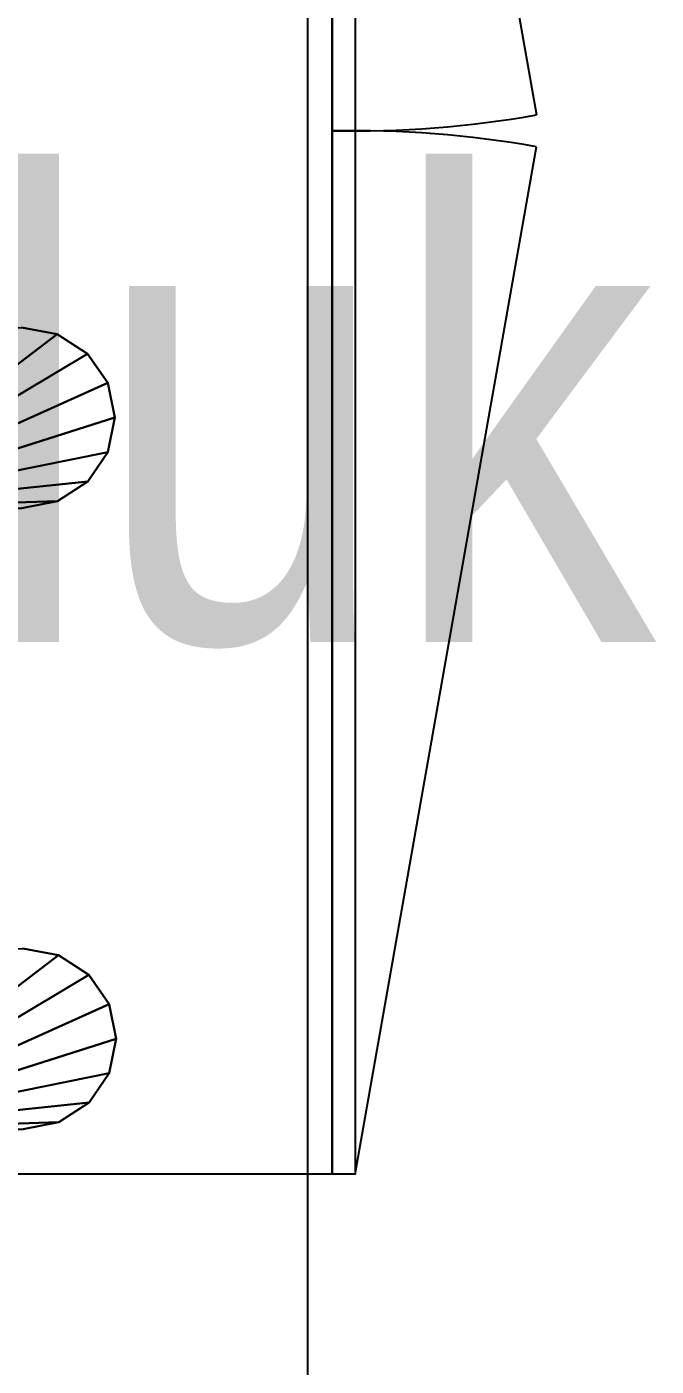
# Model space of a CAD drawing. Header units: millimetres. Extents: x 2562 to 7288, y 778 to 5635.
# Drawn here: x 5870.7 to 5897.8, y 1444.8 to 1502.6 of the extents above; entities that cross this region are included whole.
import ezdxf

# ---------------------------------------------------------------- set-up
doc = ezdxf.new("R2010")
doc.units = ezdxf.units.MM
doc.layers.add('0-gnl-gor3', color=252, linetype='Continuous')
doc.layers.add('2-tef-sabit', color=251, linetype='Continuous')
doc.styles.add('geomim', font='ARIALN.TTF')

# ---------------------------------------------------------------- blocks, each defined once
blk = doc.blocks.new('GRINDER')
at = {"layer": '0-gnl-gor3'}
for p, q in [((-36.02, 24.84, -4.2), (-38.99, 40.23, -4.2)), ((38.99, 40.23, -4.2), (36.02, 24.84, -4.2)), ((-27.57, 11.78, -4.2), (-36.02, 24.84, -4.2)), ((36.02, 24.84, -4.2), (27.57, 11.78, -4.2)), ((-14.92, 3.06, -4.2), (-27.57, 11.78, -4.2)), ((27.57, 11.78, -4.2), (14.92, 3.06, -4.2)), ((0, 0, -4.2), (-14.92, 3.06, -4.2)), ((14.92, 3.06, -4.2), (0, 0, -4.2))]:
    blk.add_line(p, q, dxfattribs=at)
mesh = blk.add_polyface(dxfattribs=at)
corners = [(38.99, 123.55, -4.2), (-38.99, 123.55, -4.2), (-38.99, 40.23, -4.2), (-36.02, 24.84, -4.2), (-27.57, 11.78, -4.2), (-14.92, 3.06, -4.2), (0, 0, -4.2), (14.92, 3.06, -4.2), (27.57, 11.78, -4.2), (36.02, 24.84, -4.2), (38.99, 40.23, -4.2), (38.99, 123.55, -4.2)]
mesh.append_faces([[corners[k] for k in face] for face in [(0, 10, 11)]], dxfattribs={"vtx0": -1})
mesh.append_faces([[corners[k] for k in face] for face in [(0, 3, 4), (0, 4, 5), (0, 5, 6), (0, 6, 7), (0, 7, 8), (0, 8, 9), (0, 9, 10)]], dxfattribs={"vtx0": -1, "vtx2": -1})
mesh.append_faces([[corners[k] for k in face] for face in [(0, 1, 2, 3)]], dxfattribs={"vtx3": -1})
blk = doc.blocks.new('DELIUNIT')
at = {"layer": '0-gnl-gor3'}
for p, q in [((-97.5, 1), (-53.184, 8.814)), ((-7.5, 1), (-51.816, 8.814))]:
    blk.add_line(p, q, dxfattribs=at)
for points in [[(-52.5, 0), (-97.5, 0), (-97.5, 1), (-52.5, 1)], [(-7.5, 0), (-52.5, 0), (-52.5, 1), (-7.5, 1)], [(-7.5, -59), (-97.5, -59), (-97.5, 0), (-7.5, 0)]]:
    blk.add_lwpolyline(points, close=True, dxfattribs=at)
for centre, start, end in [((-97.5, 1), 358.72666, 10), ((-7.5, 1), 170, 181.27334)]:
    blk.add_arc(centre, 45, start, end, dxfattribs=at)
at = {"layer": '0-gnl-gor3', "xscale": -0.1, "yscale": 0.1, "zscale": 0.1, "rotation": 180.1219402477964}
for p in [(-40.133, -9.365, -11.332), (-13.345, -9.306, -11.332)]:
    blk.add_blockref('GRINDER', p, dxfattribs=at)

msp = doc.modelspace()

# ---------------------------------------------------------------- linework, layer by layer
at = {"layer": '2-tef-sabit', "ltscale": 7}
msp.add_lwpolyline([(5882.799, 1754.621), (5882.799, 1424.602), (5771.594, 1424.602), (5771.594, 1754.621)], close=True, dxfattribs=at)

# ---------------------------------------------------------------- block references
at = {"layer": '2-tef-sabit', "rotation": 270}
msp.add_blockref('DELIUNIT', (5883.854, 1445.602), dxfattribs=at)

# ---------------------------------------------------------------- texts
at = {"color": 1, "ltscale": 3, "insert": (5897.805, 1496.055), "char_height": 20, "width": 1298.77624, "attachment_point": 3, "style": 'geomim'}
msp.add_mtext('{\\C12;odunluk}', dxfattribs=at)

doc.saveas('drawing.dxf')
